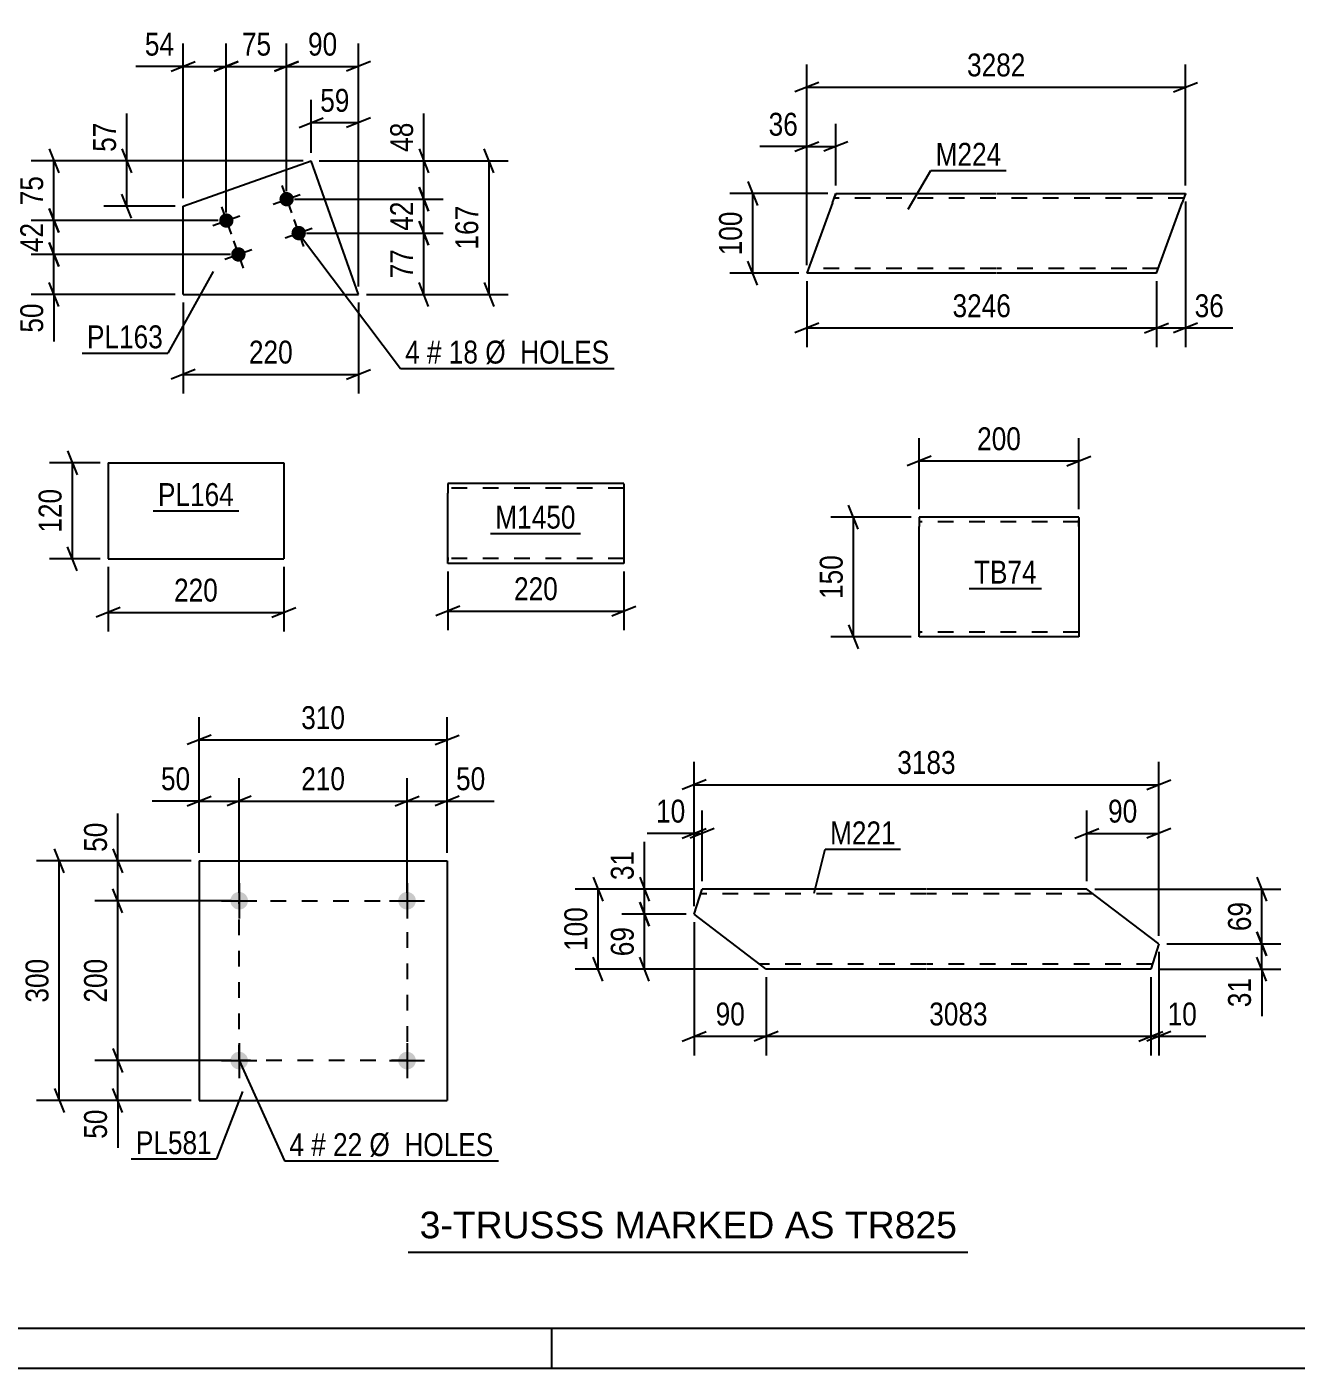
# Model space of a CAD drawing. Header units: millimetres. Extents: x 0 to 841, y 0 to 594.
# Drawn here: x 355.3 to 514.1, y 0 to 167.8 of the extents above; entities that cross this region are included whole.
import ezdxf

# ---------------------------------------------------------------- set-up
doc = ezdxf.new("R2010")
doc.units = ezdxf.units.MM
doc.linetypes.add('DXK_LINE_DOT2', pattern=[3.9198, 1.9599, -1.9599])
doc.styles.add('Arial', font='ARIAL.TTF', dxfattribs={"height": 0.2})
doc.styles.add('Arial Narrow', font='ARIALN.TTF', dxfattribs={"height": 0.2})

# ---------------------------------------------------------------- blocks, each defined once
blk = doc.blocks.new('Unknown-122569494-1133')
at = {"color": 5, "linetype": 'Continuous'}
for p, q in [((5, 5), (836, 5)), ((421, 0), (421, 5)), ((0, 0), (841, 0))]:
    blk.add_line(p, q, dxfattribs=at)
blk = doc.blocks.new('Part-122569494-7530 - 7524')
at = {"color": 2, "linetype": 'Continuous'}
for p, q in [((456.09, 145.78), (456.52, 146.98)), ((456.52, 146.98), (476.52, 146.98)), ((476.62, 146.98), (500.26, 146.98)), ((500.13, 146.62), (499.83, 145.78)), ((500.23, 146.88), (500.13, 146.62)), ((500.26, 146.98), (500.23, 146.88)), ((456.09, 145.78), (452.88, 136.98)), ((496.62, 136.98), (499.83, 145.78)), ((476.52, 136.98), (452.88, 136.98)), ((496.62, 136.98), (476.62, 136.98))]:
    blk.add_line(p, q, dxfattribs=at)
at = {"color": 7, "linetype": 'DXK_LINE_DOT2'}
for p, q in [((476.52, 146.38), (456.3, 146.38)), ((456.49, 146.88), (456.4, 146.62)), ((456.52, 146.98), (456.49, 146.88)), ((500.04, 146.38), (476.62, 146.38)), ((500.26, 146.98), (500.13, 146.62)), ((476.52, 137.58), (453.1, 137.58)), ((496.84, 137.58), (476.62, 137.58))]:
    blk.add_line(p, q, dxfattribs=at)
blk = doc.blocks.new('Part-122569494-7775 - 7770')
at = {"color": 2, "linetype": 'Continuous'}
for p, q in [((466.92, 106.49), (466.92, 105.29)), ((486.92, 106.49), (466.92, 106.49)), ((486.92, 106.4), (486.92, 106.49)), ((486.92, 106.4), (486.92, 105.29)), ((466.92, 92.23), (466.92, 105.29)), ((486.92, 105.29), (486.92, 91.49)), ((466.92, 91.58), (466.92, 92.23)), ((466.92, 91.49), (466.92, 91.58)), ((486.92, 91.49), (466.92, 91.49))]:
    blk.add_line(p, q, dxfattribs=at)
at = {"color": 7, "linetype": 'DXK_LINE_DOT2'}
for p, q in [((486.92, 105.89), (466.92, 105.89)), ((486.92, 105.29), (486.92, 106.14)), ((466.92, 92.23), (466.92, 91.84)), ((466.92, 92.09), (466.92, 92.13)), ((486.92, 92.09), (466.92, 92.09)), ((486.92, 92.09), (486.92, 92.13))]:
    blk.add_line(p, q, dxfattribs=at)
blk = doc.blocks.new('Part-122569494-2342 - 2326')
at = {"color": 2, "linetype": 'Continuous'}
for p, q in [((376.87, 63.48), (376.87, 33.48)), ((376.87, 63.48), (407.87, 63.48)), ((407.87, 63.48), (407.87, 33.48)), ((376.87, 33.48), (407.87, 33.48))]:
    blk.add_line(p, q, dxfattribs=at)
blk = doc.blocks.new('Bolt-122569494-2375 - 2326')
at = {"linetype": 'Continuous'}
for points in [[(382.97, 38.48, -1), (380.77, 38.48, -1)], [(403.97, 38.48, -1), (401.77, 38.48, -1)]]:
    blk.add_hatch(color=1, dxfattribs=at).paths.add_polyline_path(points)
at = {"color": 1, "linetype": 'Continuous'}
for p, q in [((381.87, 40.68), (381.87, 36.28)), ((402.87, 40.68), (402.87, 36.28)), ((379.67, 38.48), (384.07, 38.48)), ((400.67, 38.48), (405.07, 38.48))]:
    blk.add_line(p, q, dxfattribs=at)
blk = doc.blocks.new('Bolt-122569494-2380 - 2326')
at = {"linetype": 'Continuous'}
for points in [[(382.97, 58.48, -1), (380.77, 58.48, -1)], [(403.97, 58.48, -1), (401.77, 58.48, -1)]]:
    blk.add_hatch(color=1, dxfattribs=at).paths.add_polyline_path(points)
at = {"color": 1, "linetype": 'Continuous'}
for p, q in [((381.87, 60.68), (381.87, 56.28)), ((402.87, 60.68), (402.87, 56.28)), ((379.67, 58.48), (384.07, 58.48)), ((400.67, 58.48), (405.07, 58.48))]:
    blk.add_line(p, q, dxfattribs=at)
blk = doc.blocks.new('Part-122569494-1238 - 1220')
at = {"color": 2, "linetype": 'Continuous'}
for p, q in [((374.85, 145.38), (390.88, 151.06)), ((396.81, 134.34), (390.88, 151.06)), ((374.85, 134.34), (374.85, 145.38)), ((374.85, 134.34), (396.81, 134.34))]:
    blk.add_line(p, q, dxfattribs=at)
blk = doc.blocks.new('Bolt-122569494-1271 - 1220')
at = {"linetype": 'Continuous'}
for points in [[(388.65, 146.56, -1), (386.96, 145.95, -1)], [(381.11, 143.88, -1), (379.42, 143.28, -1)], [(390.16, 142.32, -1), (388.46, 141.71, -1)], [(382.62, 139.64, -1), (380.92, 139.04, -1)]]:
    blk.add_hatch(color=1, dxfattribs=at).paths.add_polyline_path(points)
at = {"color": 1, "linetype": 'Continuous'}
for p, q in [((387.2, 147.95), (388.41, 144.56)), ((386.11, 145.65), (389.5, 146.86)), ((379.66, 145.28), (380.87, 141.88)), ((378.57, 142.98), (381.96, 144.18)), ((388.71, 143.71), (389.91, 140.32)), ((381.17, 141.04), (382.37, 137.64)), ((387.61, 141.41), (391.01, 142.62)), ((380.07, 138.74), (383.47, 139.94))]:
    blk.add_line(p, q, dxfattribs=at)
blk = doc.blocks.new('Part-122569494-8400 - 8394')
at = {"color": 2, "linetype": 'Continuous'}
for p, q in [((438.8, 56.79), (439.78, 59.94)), ((467.79, 59.94), (439.78, 59.94)), ((487.89, 59.94), (467.89, 59.94)), ((496.89, 53.08), (487.89, 59.94)), ((447.79, 49.94), (438.8, 56.79)), ((496.89, 53.08), (495.91, 49.94)), ((467.79, 49.94), (447.79, 49.94)), ((495.91, 49.94), (467.89, 49.94))]:
    blk.add_line(p, q, dxfattribs=at)
at = {"color": 7, "linetype": 'DXK_LINE_DOT2'}
for p, q in [((467.79, 59.34), (439.59, 59.34)), ((488.68, 59.34), (467.89, 59.34)), ((447.79, 49.94), (446.82, 50.68)), ((467.79, 50.54), (447.01, 50.54)), ((496.09, 50.54), (467.89, 50.54))]:
    blk.add_line(p, q, dxfattribs=at)
blk = doc.blocks.new('Part-122569494-23597 - 23596')
at = {"color": 2, "linetype": 'Continuous'}
for p, q in [((365.49, 113.27), (365.49, 101.27)), ((365.49, 113.27), (387.44, 113.27)), ((387.44, 113.27), (387.44, 101.27)), ((365.49, 101.27), (387.44, 101.27))]:
    blk.add_line(p, q, dxfattribs=at)
blk = doc.blocks.new('Part-122569494-23689 - 23688')
at = {"color": 2, "linetype": 'Continuous'}
for p, q in [((407.99, 110.69), (407.99, 109.49)), ((429.99, 110.69), (407.99, 110.69)), ((407.99, 101.43), (407.99, 109.49)), ((429.99, 110.59), (429.99, 110.69)), ((429.99, 110.59), (429.99, 109.49)), ((429.99, 109.49), (429.99, 100.69)), ((407.99, 100.78), (407.99, 101.43)), ((407.99, 100.69), (407.99, 100.78)), ((429.99, 100.69), (407.99, 100.69))]:
    blk.add_line(p, q, dxfattribs=at)
at = {"color": 7, "linetype": 'DXK_LINE_DOT2'}
for p, q in [((429.99, 110.09), (407.99, 110.09)), ((429.99, 110.33), (429.99, 109.49)), ((407.99, 101.43), (407.99, 101.04)), ((407.99, 101.29), (407.99, 101.33)), ((429.99, 101.29), (407.99, 101.29)), ((429.99, 101.33), (429.99, 101.43)), ((429.99, 101.29), (429.99, 101.33)), ((429.99, 101.29), (429.99, 101.33)), ((407.99, 100.69), (407.99, 100.69))]:
    blk.add_line(p, q, dxfattribs=at)
blk = doc.blocks.new('Rectangle-122569494-2489 - 2326')
at = {"color": 1, "linetype": 'DXK_LINE_DOT2'}
blk.add_lwpolyline([(381.87, 58.48), (402.87, 58.48), (402.87, 38.48), (381.87, 38.48), (381.87, 58.48)], close=True, dxfattribs=at)
blk = doc.blocks.new('StraightDimension-122569494-7582 - 7524')
at = {"color": 7, "linetype": 'Continuous'}
for p, q in [((452.88, 135.98), (452.88, 127.74)), ((496.62, 135.98), (496.62, 127.74)), ((454.38, 130.74), (451.38, 129.54)), ((452.88, 130.14), (496.62, 130.14)), ((495.12, 129.54), (498.12, 130.74))]:
    blk.add_line(p, q, dxfattribs=at)
at = {"color": 0}
blk.add_wipeout([(479.01, 130.89), (479.01, 135.09), (470.5, 135.09), (470.5, 130.89)], dxfattribs=at)
at = {"color": 3, "style": 'Arial Narrow'}
blk.add_text('3246', height=2.863, dxfattribs=at).set_placement((471.1, 131.49))
blk = doc.blocks.new('StraightDimension-122569494-7570 - 7524')
at = {"color": 7, "linetype": 'Continuous'}
for p, q in [((500.26, 145.98), (500.26, 127.74)), ((496.62, 135.98), (496.62, 127.74)), ((495.12, 129.54), (498.12, 130.74)), ((496.62, 130.14), (500.26, 130.14)), ((501.76, 130.74), (498.76, 129.54))]:
    blk.add_line(p, q, dxfattribs=at)
at = {"color": 0}
blk.add_wipeout([(505.64, 130.89), (505.64, 135.09), (500.79, 135.09), (500.79, 130.89)], dxfattribs=at)
at = {"color": 7, "linetype": 'Continuous'}
blk.add_line((500.26, 130.14), (506.17, 130.14), dxfattribs=at)
blk.add_line((500.26, 130.14), (506.17, 130.14), dxfattribs=at)
at = {"color": 3, "style": 'Arial Narrow'}
blk.add_text('36', height=2.863, dxfattribs=at).set_placement((501.39, 131.49))
blk = doc.blocks.new('StraightDimension-122569494-7546 - 7524')
at = {"color": 7, "linetype": 'Continuous'}
for p, q in [((452.88, 137.98), (452.88, 163.12)), ((500.26, 147.98), (500.26, 163.12)), ((454.38, 160.87), (451.38, 159.67)), ((452.88, 160.27), (500.26, 160.27)), ((498.76, 159.67), (501.76, 160.87))]:
    blk.add_line(p, q, dxfattribs=at)
at = {"color": 0}
blk.add_wipeout([(480.83, 161.02), (480.83, 165.22), (472.32, 165.22), (472.32, 161.02)], dxfattribs=at)
at = {"color": 3, "style": 'Arial Narrow'}
blk.add_text('3282', height=2.863, dxfattribs=at).set_placement((472.92, 161.62))
blk = doc.blocks.new('StraightDimension-122569494-7557 - 7524')
at = {"color": 7, "linetype": 'Continuous'}
for p, q in [((452.88, 137.98), (452.88, 155.7)), ((456.52, 147.98), (456.52, 155.7)), ((451.38, 152.25), (454.38, 153.45)), ((452.88, 152.85), (456.52, 152.85)), ((458.02, 153.45), (455.02, 152.25))]:
    blk.add_line(p, q, dxfattribs=at)
at = {"color": 0}
blk.add_wipeout([(452.36, 153.6), (452.36, 157.8), (447.5, 157.8), (447.5, 153.6)], dxfattribs=at)
at = {"color": 7, "linetype": 'Continuous'}
blk.add_line((452.88, 152.85), (446.98, 152.85), dxfattribs=at)
blk.add_line((452.88, 152.85), (446.98, 152.85), dxfattribs=at)
at = {"color": 3, "style": 'Arial Narrow'}
blk.add_text('36', height=2.863, dxfattribs=at).set_placement((448.1, 154.2))
blk = doc.blocks.new('StraightDimension-122569494-7533 - 7524')
at = {"color": 7, "linetype": 'Continuous'}
for p, q in [((445.51, 148.48), (446.71, 145.48)), ((455.52, 146.98), (443.26, 146.98)), ((446.11, 136.98), (446.11, 146.98)), ((446.71, 135.48), (445.51, 138.48)), ((451.88, 136.98), (443.26, 136.98))]:
    blk.add_line(p, q, dxfattribs=at)
at = {"color": 0}
blk.add_wipeout([(445.36, 145.32), (441.16, 145.32), (441.16, 138.63), (445.36, 138.63)], dxfattribs=at)
at = {"color": 3, "style": 'Arial Narrow'}
blk.add_text('100', height=2.863, rotation=90.0002, dxfattribs=at).set_placement((444.76, 139.23))
blk = doc.blocks.new('StraightDimension-122569494-7788 - 7770')
at = {"color": 7, "linetype": 'Continuous'}
for p, q in [((466.92, 107.49), (466.92, 116.35)), ((486.92, 107.49), (486.92, 116.35)), ((468.42, 114.1), (465.42, 112.9)), ((466.92, 113.5), (486.92, 113.5)), ((485.42, 112.9), (488.42, 114.1))]:
    blk.add_line(p, q, dxfattribs=at)
at = {"color": 0}
blk.add_wipeout([(480.26, 114.25), (480.26, 118.45), (473.58, 118.45), (473.58, 114.25)], dxfattribs=at)
at = {"color": 3, "style": 'Arial Narrow'}
blk.add_text('200', height=2.863, dxfattribs=at).set_placement((474.18, 114.85))
blk = doc.blocks.new('StraightDimension-122569494-7777 - 7770')
at = {"color": 7, "linetype": 'Continuous'}
for p, q in [((459.31, 104.99), (458.11, 107.99)), ((465.92, 106.49), (455.86, 106.49)), ((458.71, 91.49), (458.71, 106.49)), ((458.11, 92.99), (459.31, 89.99)), ((465.92, 91.49), (455.86, 91.49))]:
    blk.add_line(p, q, dxfattribs=at)
at = {"color": 0}
blk.add_wipeout([(457.96, 102.33), (453.76, 102.33), (453.76, 95.64), (457.96, 95.64)], dxfattribs=at)
at = {"color": 3, "style": 'Arial Narrow'}
blk.add_text('150', height=2.863, rotation=90.0002, dxfattribs=at).set_placement((457.36, 96.24))
blk = doc.blocks.new('StraightDimension-122569494-2425 - 2326')
at = {"color": 7, "linetype": 'Continuous'}
for p, q in [((359.96, 61.98), (358.76, 64.98)), ((375.87, 63.48), (356.51, 63.48)), ((359.36, 33.48), (359.36, 63.48)), ((358.76, 34.98), (359.96, 31.98)), ((375.87, 33.48), (356.51, 33.48))]:
    blk.add_line(p, q, dxfattribs=at)
at = {"color": 0}
blk.add_wipeout([(358.61, 51.82), (354.41, 51.82), (354.41, 45.14), (358.61, 45.14)], dxfattribs=at)
at = {"color": 3, "style": 'Arial Narrow'}
blk.add_text('300', height=2.863, rotation=90.0002, dxfattribs=at).set_placement((358.01, 45.74))
blk = doc.blocks.new('StraightDimension-122569494-2382 - 2326')
at = {"color": 7, "linetype": 'Continuous'}
for p, q in [((366.08, 39.98), (367.28, 36.98)), ((380.87, 38.48), (363.83, 38.48)), ((366.68, 33.48), (366.68, 38.48)), ((367.28, 31.98), (366.08, 34.98)), ((375.87, 33.48), (363.83, 33.48))]:
    blk.add_line(p, q, dxfattribs=at)
at = {"color": 0}
blk.add_wipeout([(365.93, 32.95), (361.73, 32.95), (361.73, 28.1), (365.93, 28.1)], dxfattribs=at)
at = {"color": 7, "linetype": 'Continuous'}
blk.add_line((366.68, 33.48), (366.68, 27.57), dxfattribs=at)
blk.add_line((366.68, 33.48), (366.68, 27.57), dxfattribs=at)
at = {"color": 3, "style": 'Arial Narrow'}
blk.add_text('50', height=2.863, rotation=90.0002, dxfattribs=at).set_placement((365.33, 28.7))
blk = doc.blocks.new('StraightDimension-122569494-2395 - 2326')
at = {"color": 7, "linetype": 'Continuous'}
for p, q in [((367.28, 56.98), (366.08, 59.98)), ((380.87, 58.48), (363.83, 58.48)), ((366.68, 38.48), (366.68, 58.48)), ((366.08, 39.98), (367.28, 36.98)), ((380.87, 38.48), (363.83, 38.48))]:
    blk.add_line(p, q, dxfattribs=at)
at = {"color": 0}
blk.add_wipeout([(365.93, 51.82), (361.73, 51.82), (361.73, 45.14), (365.93, 45.14)], dxfattribs=at)
at = {"color": 3, "style": 'Arial Narrow'}
blk.add_text('200', height=2.863, rotation=90.0002, dxfattribs=at).set_placement((365.33, 45.74))
blk = doc.blocks.new('StraightDimension-122569494-2411 - 2326')
at = {"color": 7, "linetype": 'Continuous'}
for p, q in [((366.08, 64.98), (367.28, 61.98)), ((375.87, 63.48), (363.83, 63.48)), ((366.68, 58.48), (366.68, 63.48)), ((367.28, 56.98), (366.08, 59.98)), ((380.87, 58.48), (363.83, 58.48))]:
    blk.add_line(p, q, dxfattribs=at)
at = {"color": 0}
blk.add_wipeout([(365.93, 68.86), (361.73, 68.86), (361.73, 64), (365.93, 64)], dxfattribs=at)
at = {"color": 7, "linetype": 'Continuous'}
blk.add_line((366.68, 63.48), (366.68, 69.38), dxfattribs=at)
blk.add_line((366.68, 63.48), (366.68, 69.38), dxfattribs=at)
at = {"color": 3, "style": 'Arial Narrow'}
blk.add_text('50', height=2.863, rotation=90.0002, dxfattribs=at).set_placement((365.33, 64.6))
blk = doc.blocks.new('StraightDimension-122569494-2436 - 2326')
at = {"color": 7, "linetype": 'Continuous'}
for p, q in [((376.87, 64.48), (376.87, 81.46)), ((407.87, 64.48), (407.87, 81.46)), ((378.37, 79.21), (375.37, 78.01)), ((406.37, 78.01), (409.37, 79.21)), ((376.87, 78.61), (407.87, 78.61))]:
    blk.add_line(p, q, dxfattribs=at)
at = {"color": 0}
blk.add_wipeout([(395.72, 79.36), (395.72, 83.56), (389.03, 83.56), (389.03, 79.36)], dxfattribs=at)
at = {"color": 3, "style": 'Arial Narrow'}
blk.add_text('310', height=2.863, dxfattribs=at).set_placement((389.63, 79.96))
blk = doc.blocks.new('StraightDimension-122569494-2447 - 2326')
at = {"color": 7, "linetype": 'Continuous'}
for p, q in [((402.87, 59.48), (402.87, 73.81)), ((407.87, 64.48), (407.87, 73.81)), ((401.37, 70.36), (404.37, 71.56)), ((402.87, 70.96), (407.87, 70.96)), ((409.37, 71.56), (406.37, 70.36))]:
    blk.add_line(p, q, dxfattribs=at)
at = {"color": 0}
blk.add_wipeout([(413.25, 71.71), (413.25, 75.91), (408.4, 75.91), (408.4, 71.71)], dxfattribs=at)
at = {"color": 7, "linetype": 'Continuous'}
blk.add_line((407.87, 70.96), (413.78, 70.96), dxfattribs=at)
blk.add_line((407.87, 70.96), (413.78, 70.96), dxfattribs=at)
at = {"color": 3, "style": 'Arial Narrow'}
blk.add_text('50', height=2.863, dxfattribs=at).set_placement((409, 72.31))
blk = doc.blocks.new('StraightDimension-122569494-2460 - 2326')
at = {"color": 7, "linetype": 'Continuous'}
for p, q in [((381.87, 59.48), (381.87, 73.81)), ((402.87, 59.48), (402.87, 73.81)), ((383.37, 71.56), (380.37, 70.36)), ((381.87, 70.96), (402.87, 70.96)), ((401.37, 70.36), (404.37, 71.56))]:
    blk.add_line(p, q, dxfattribs=at)
at = {"color": 0}
blk.add_wipeout([(395.72, 71.71), (395.72, 75.91), (389.03, 75.91), (389.03, 71.71)], dxfattribs=at)
at = {"color": 3, "style": 'Arial Narrow'}
blk.add_text('210', height=2.863, dxfattribs=at).set_placement((389.63, 72.31))
blk = doc.blocks.new('StraightDimension-122569494-2476 - 2326')
at = {"color": 7, "linetype": 'Continuous'}
for p, q in [((376.87, 64.48), (376.87, 73.81)), ((381.87, 59.48), (381.87, 73.81)), ((375.37, 70.36), (378.37, 71.56)), ((376.87, 70.96), (381.87, 70.96)), ((383.37, 71.56), (380.37, 70.36))]:
    blk.add_line(p, q, dxfattribs=at)
at = {"color": 0}
blk.add_wipeout([(376.35, 71.71), (376.35, 75.91), (371.49, 75.91), (371.49, 71.71)], dxfattribs=at)
at = {"color": 7, "linetype": 'Continuous'}
blk.add_line((376.87, 70.96), (370.97, 70.96), dxfattribs=at)
blk.add_line((376.87, 70.96), (370.97, 70.96), dxfattribs=at)
at = {"color": 3, "style": 'Arial Narrow'}
blk.add_text('50', height=2.863, dxfattribs=at).set_placement((372.09, 72.31))
blk = doc.blocks.new('StraightDimension-122569494-1354 - 1220')
at = {"color": 7, "linetype": 'Continuous'}
for p, q in [((358.1, 145.08), (359.3, 142.08)), ((379.26, 143.58), (355.85, 143.58)), ((358.7, 139.34), (358.7, 143.58)), ((380.77, 139.34), (355.85, 139.34)), ((359.3, 137.84), (358.1, 140.84))]:
    blk.add_line(p, q, dxfattribs=at)
at = {"color": 0}
blk.add_wipeout([(357.95, 143.89), (353.75, 143.89), (353.75, 139.03), (357.95, 139.03)], dxfattribs=at)
at = {"color": 3, "style": 'Arial Narrow'}
blk.add_text('42', height=2.863, rotation=90.0002, dxfattribs=at).set_placement((357.35, 139.63))
blk = doc.blocks.new('StraightDimension-122569494-1290 - 1220')
at = {"color": 7, "linetype": 'Continuous'}
for p, q in [((374.85, 133.34), (374.85, 121.94)), ((396.81, 133.34), (396.81, 121.94)), ((376.35, 124.94), (373.35, 123.74)), ((374.85, 124.34), (396.81, 124.34)), ((395.31, 123.74), (398.31, 124.94))]:
    blk.add_line(p, q, dxfattribs=at)
at = {"color": 0}
blk.add_wipeout([(389.17, 125.09), (389.17, 129.29), (382.49, 129.29), (382.49, 125.09)], dxfattribs=at)
at = {"color": 3, "style": 'Arial Narrow'}
blk.add_text('220', height=2.863, dxfattribs=at).set_placement((383.09, 125.69))
blk = doc.blocks.new('StraightDimension-122569494-1304 - 1220')
at = {"color": 7, "linetype": 'Continuous'}
for p, q in [((391.88, 151.06), (415.52, 151.06)), ((413.72, 149.56), (412.52, 152.56)), ((413.12, 134.34), (413.12, 151.06)), ((397.81, 134.34), (415.52, 134.34)), ((412.52, 135.84), (413.72, 132.84))]:
    blk.add_line(p, q, dxfattribs=at)
at = {"color": 0}
blk.add_wipeout([(412.37, 146.04), (408.17, 146.04), (408.17, 139.36), (412.37, 139.36)], dxfattribs=at)
at = {"color": 3, "style": 'Arial Narrow'}
blk.add_text('167', height=2.863, rotation=90.0002, dxfattribs=at).set_placement((411.77, 139.96))
blk = doc.blocks.new('StraightDimension-122569494-1274 - 1220')
at = {"color": 7, "linetype": 'Continuous'}
for p, q in [((390.88, 152.06), (390.88, 158.69)), ((396.81, 135.34), (396.81, 158.69)), ((389.38, 155.24), (392.38, 156.44)), ((398.31, 156.44), (395.31, 155.24)), ((390.88, 155.84), (396.81, 155.84))]:
    blk.add_line(p, q, dxfattribs=at)
at = {"color": 0}
blk.add_wipeout([(396.27, 156.59), (396.27, 160.79), (391.41, 160.79), (391.41, 156.59)], dxfattribs=at)
at = {"color": 3, "style": 'Arial Narrow'}
blk.add_text('59', height=2.863, dxfattribs=at).set_placement((392.01, 157.19))
blk = doc.blocks.new('StraightDimension-122569494-1295 - 1220')
at = {"color": 7, "linetype": 'Continuous'}
for p, q in [((389.88, 151.06), (364.96, 151.06)), ((367.21, 152.56), (368.41, 149.56)), ((367.81, 145.38), (367.81, 151.06)), ((368.41, 143.88), (367.21, 146.88)), ((373.85, 145.38), (364.96, 145.38))]:
    blk.add_line(p, q, dxfattribs=at)
at = {"color": 0}
blk.add_wipeout([(367.06, 156.44), (362.86, 156.44), (362.86, 151.58), (367.06, 151.58)], dxfattribs=at)
at = {"color": 7, "linetype": 'Continuous'}
blk.add_line((367.81, 151.06), (367.81, 156.96), dxfattribs=at)
blk.add_line((367.81, 151.06), (367.81, 156.96), dxfattribs=at)
at = {"color": 3, "style": 'Arial Narrow'}
blk.add_text('57', height=2.863, rotation=90.0002, dxfattribs=at).set_placement((366.46, 152.18))
blk = doc.blocks.new('StraightDimension-122569494-1311 - 1220')
at = {"color": 7, "linetype": 'Continuous'}
for p, q in [((374.85, 146.38), (374.85, 165.72)), ((380.26, 144.58), (380.26, 165.72)), ((373.35, 162.27), (376.35, 163.47)), ((374.85, 162.87), (380.26, 162.87)), ((381.76, 163.47), (378.76, 162.27))]:
    blk.add_line(p, q, dxfattribs=at)
at = {"color": 0}
blk.add_wipeout([(374.33, 163.62), (374.33, 167.82), (369.47, 167.82), (369.47, 163.62)], dxfattribs=at)
at = {"color": 7, "linetype": 'Continuous'}
blk.add_line((374.85, 162.87), (368.95, 162.87), dxfattribs=at)
blk.add_line((374.85, 162.87), (368.95, 162.87), dxfattribs=at)
at = {"color": 3, "style": 'Arial Narrow'}
blk.add_text('54', height=2.863, dxfattribs=at).set_placement((370.07, 164.22))
blk = doc.blocks.new('StraightDimension-122569494-1327 - 1220')
at = {"color": 7, "linetype": 'Continuous'}
for p, q in [((380.26, 144.58), (380.26, 165.72)), ((387.8, 147.26), (387.8, 165.72)), ((378.76, 162.27), (381.76, 163.47)), ((380.26, 162.87), (387.8, 162.87)), ((389.3, 163.47), (386.3, 162.27))]:
    blk.add_line(p, q, dxfattribs=at)
at = {"color": 0}
blk.add_wipeout([(386.46, 163.62), (386.46, 167.82), (381.61, 167.82), (381.61, 163.62)], dxfattribs=at)
at = {"color": 3, "style": 'Arial Narrow'}
blk.add_text('75', height=2.863, dxfattribs=at).set_placement((382.21, 164.22))
blk = doc.blocks.new('StraightDimension-122569494-1338 - 1220')
at = {"color": 7, "linetype": 'Continuous'}
for p, q in [((387.8, 147.26), (387.8, 165.72)), ((396.81, 135.34), (396.81, 165.72)), ((386.3, 162.27), (389.3, 163.47)), ((387.8, 162.87), (396.81, 162.87)), ((398.31, 163.47), (395.31, 162.27))]:
    blk.add_line(p, q, dxfattribs=at)
at = {"color": 0}
blk.add_wipeout([(394.73, 163.62), (394.73, 167.82), (389.88, 167.82), (389.88, 163.62)], dxfattribs=at)
at = {"color": 3, "style": 'Arial Narrow'}
blk.add_text('90', height=2.863, dxfattribs=at).set_placement((390.48, 164.22))
blk = doc.blocks.new('StraightDimension-122569494-1347 - 1220')
at = {"color": 7, "linetype": 'Continuous'}
for p, q in [((380.77, 139.34), (355.85, 139.34)), ((358.1, 140.84), (359.3, 137.84)), ((358.7, 134.34), (358.7, 139.34)), ((373.85, 134.34), (355.85, 134.34)), ((359.3, 132.84), (358.1, 135.84))]:
    blk.add_line(p, q, dxfattribs=at)
at = {"color": 0}
blk.add_wipeout([(357.95, 133.82), (353.75, 133.82), (353.75, 128.96), (357.95, 128.96)], dxfattribs=at)
at = {"color": 7, "linetype": 'Continuous'}
blk.add_line((358.7, 134.34), (358.7, 128.44), dxfattribs=at)
blk.add_line((358.7, 134.34), (358.7, 128.44), dxfattribs=at)
at = {"color": 3, "style": 'Arial Narrow'}
blk.add_text('50', height=2.863, rotation=90.0002, dxfattribs=at).set_placement((357.35, 129.56))
blk = doc.blocks.new('StraightDimension-122569494-1362 - 1220')
at = {"color": 7, "linetype": 'Continuous'}
for p, q in [((389.88, 151.06), (355.85, 151.06)), ((358.1, 152.56), (359.3, 149.56)), ((358.7, 143.58), (358.7, 151.06)), ((359.3, 142.08), (358.1, 145.08)), ((379.26, 143.58), (355.85, 143.58))]:
    blk.add_line(p, q, dxfattribs=at)
at = {"color": 0}
blk.add_wipeout([(357.95, 149.75), (353.75, 149.75), (353.75, 144.89), (357.95, 144.89)], dxfattribs=at)
at = {"color": 3, "style": 'Arial Narrow'}
blk.add_text('75', height=2.863, rotation=90.0002, dxfattribs=at).set_placement((357.35, 145.49))
blk = doc.blocks.new('StraightDimension-122569494-1371 - 1220')
at = {"color": 7, "linetype": 'Continuous'}
for p, q in [((404.37, 147.76), (405.57, 144.76)), ((388.8, 146.26), (407.37, 146.26)), ((404.97, 142.01), (404.97, 146.26)), ((405.57, 140.51), (404.37, 143.51)), ((390.31, 142.01), (407.37, 142.01))]:
    blk.add_line(p, q, dxfattribs=at)
at = {"color": 0}
blk.add_wipeout([(404.22, 146.56), (400.02, 146.56), (400.02, 141.71), (404.22, 141.71)], dxfattribs=at)
at = {"color": 3, "style": 'Arial Narrow'}
blk.add_text('42', height=2.863, rotation=90.0002, dxfattribs=at).set_placement((403.62, 142.31))
blk = doc.blocks.new('StraightDimension-122569494-1379 - 1220')
at = {"color": 7, "linetype": 'Continuous'}
for p, q in [((391.88, 151.06), (407.37, 151.06)), ((404.37, 152.56), (405.57, 149.56)), ((404.97, 146.26), (404.97, 151.06)), ((405.57, 144.76), (404.37, 147.76)), ((388.8, 146.26), (407.37, 146.26))]:
    blk.add_line(p, q, dxfattribs=at)
at = {"color": 0}
blk.add_wipeout([(404.22, 156.44), (400.02, 156.44), (400.02, 151.58), (404.22, 151.58)], dxfattribs=at)
at = {"color": 7, "linetype": 'Continuous'}
blk.add_line((404.97, 151.06), (404.97, 156.96), dxfattribs=at)
blk.add_line((404.97, 151.06), (404.97, 156.96), dxfattribs=at)
at = {"color": 3, "style": 'Arial Narrow'}
blk.add_text('48', height=2.863, rotation=90.0002, dxfattribs=at).set_placement((403.62, 152.18))
blk = doc.blocks.new('StraightDimension-122569494-1387 - 1220')
at = {"color": 7, "linetype": 'Continuous'}
for p, q in [((404.37, 143.51), (405.57, 140.51)), ((390.31, 142.01), (407.37, 142.01)), ((404.97, 134.34), (404.97, 142.01)), ((397.81, 134.34), (407.37, 134.34)), ((405.57, 132.84), (404.37, 135.84))]:
    blk.add_line(p, q, dxfattribs=at)
at = {"color": 0}
blk.add_wipeout([(404.22, 140.61), (400.02, 140.61), (400.02, 135.75), (404.22, 135.75)], dxfattribs=at)
at = {"color": 3, "style": 'Arial Narrow'}
blk.add_text('77', height=2.863, rotation=90.0002, dxfattribs=at).set_placement((403.62, 136.35))
blk = doc.blocks.new('StraightDimension-122569494-23228 - 8394')
at = {"color": 7, "linetype": 'Continuous'}
for p, q in [((438.8, 57.79), (438.8, 69.76)), ((439.78, 60.94), (439.78, 69.76)), ((437.3, 66.31), (440.3, 67.51)), ((441.28, 67.51), (438.28, 66.31)), ((438.8, 66.91), (439.78, 66.91))]:
    blk.add_line(p, q, dxfattribs=at)
at = {"color": 0}
blk.add_wipeout([(438.28, 67.66), (438.28, 71.86), (433.42, 71.86), (433.42, 67.66)], dxfattribs=at)
at = {"color": 7, "linetype": 'Continuous'}
blk.add_line((438.8, 66.91), (432.89, 66.91), dxfattribs=at)
blk.add_line((438.8, 66.91), (432.89, 66.91), dxfattribs=at)
at = {"color": 3, "style": 'Arial Narrow'}
blk.add_text('10', height=2.863, dxfattribs=at).set_placement((434.02, 68.26))
blk = doc.blocks.new('StraightDimension-122569494-23361 - 8394')
at = {"color": 7, "linetype": 'Continuous'}
for p, q in [((509.18, 61.44), (510.38, 58.44)), ((488.89, 59.94), (512.18, 59.94)), ((509.78, 53.08), (509.78, 59.94)), ((510.38, 51.58), (509.18, 54.58)), ((497.89, 53.08), (512.18, 53.08))]:
    blk.add_line(p, q, dxfattribs=at)
at = {"color": 0}
blk.add_wipeout([(509.03, 58.94), (504.83, 58.94), (504.83, 54.08), (509.03, 54.08)], dxfattribs=at)
at = {"color": 3, "style": 'Arial Narrow'}
blk.add_text('69', height=2.863, rotation=90.0002, dxfattribs=at).set_placement((508.43, 54.68))
blk = doc.blocks.new('StraightDimension-122569494-23226 - 8394')
at = {"color": 7, "linetype": 'Continuous'}
for p, q in [((487.89, 60.94), (487.89, 69.76)), ((496.89, 54.09), (496.89, 69.76)), ((486.39, 66.31), (489.39, 67.51)), ((498.39, 67.51), (495.39, 66.31)), ((487.89, 66.91), (496.89, 66.91))]:
    blk.add_line(p, q, dxfattribs=at)
at = {"color": 0}
blk.add_wipeout([(494.82, 67.66), (494.82, 71.86), (489.96, 71.86), (489.96, 67.66)], dxfattribs=at)
at = {"color": 3, "style": 'Arial Narrow'}
blk.add_text('90', height=2.863, dxfattribs=at).set_placement((490.56, 68.26))
blk = doc.blocks.new('StraightDimension-122569494-8403 - 8394')
at = {"color": 7, "linetype": 'Continuous'}
for p, q in [((438.8, 57.8), (438.8, 75.85)), ((496.89, 54.09), (496.89, 75.85)), ((440.3, 73.6), (437.3, 72.4)), ((438.8, 73), (496.89, 73)), ((495.39, 72.4), (498.39, 73.6))]:
    blk.add_line(p, q, dxfattribs=at)
at = {"color": 0}
blk.add_wipeout([(472.1, 73.75), (472.1, 77.95), (463.59, 77.95), (463.59, 73.75)], dxfattribs=at)
at = {"color": 3, "style": 'Arial Narrow'}
blk.add_text('3183', height=2.863, dxfattribs=at).set_placement((464.19, 74.35))
blk = doc.blocks.new('StraightDimension-122569494-23302 - 8394')
at = {"color": 7, "linetype": 'Continuous'}
for p, q in [((496.89, 52.08), (496.89, 39.13)), ((495.91, 48.94), (495.91, 39.13)), ((494.41, 40.93), (497.41, 42.13)), ((498.39, 42.13), (495.39, 40.93)), ((495.91, 41.53), (496.89, 41.53))]:
    blk.add_line(p, q, dxfattribs=at)
at = {"color": 0}
blk.add_wipeout([(502.27, 42.28), (502.27, 46.48), (497.41, 46.48), (497.41, 42.28)], dxfattribs=at)
at = {"color": 7, "linetype": 'Continuous'}
blk.add_line((496.89, 41.53), (502.79, 41.53), dxfattribs=at)
blk.add_line((496.89, 41.53), (502.79, 41.53), dxfattribs=at)
at = {"color": 3, "style": 'Arial Narrow'}
blk.add_text('10', height=2.863, dxfattribs=at).set_placement((498.01, 42.88))
blk = doc.blocks.new('StraightDimension-122569494-23303 - 8394')
at = {"color": 7, "linetype": 'Continuous'}
for p, q in [((447.79, 48.94), (447.79, 39.13)), ((495.91, 48.94), (495.91, 39.13)), ((449.29, 42.13), (446.29, 40.93)), ((494.41, 40.93), (497.41, 42.13)), ((447.79, 41.53), (495.91, 41.53))]:
    blk.add_line(p, q, dxfattribs=at)
at = {"color": 0}
blk.add_wipeout([(476.11, 42.28), (476.11, 46.48), (467.59, 46.48), (467.59, 42.28)], dxfattribs=at)
at = {"color": 3, "style": 'Arial Narrow'}
blk.add_text('3083', height=2.863, dxfattribs=at).set_placement((468.19, 42.88))
blk = doc.blocks.new('StraightDimension-122569494-23304 - 8394')
at = {"color": 7, "linetype": 'Continuous'}
for p, q in [((438.8, 55.79), (438.8, 39.13)), ((447.79, 48.94), (447.79, 39.13)), ((437.3, 40.93), (440.3, 42.13)), ((449.29, 42.13), (446.29, 40.93)), ((438.8, 41.53), (447.79, 41.53))]:
    blk.add_line(p, q, dxfattribs=at)
at = {"color": 0}
blk.add_wipeout([(445.73, 42.28), (445.73, 46.48), (440.87, 46.48), (440.87, 42.28)], dxfattribs=at)
at = {"color": 3, "style": 'Arial Narrow'}
blk.add_text('90', height=2.863, dxfattribs=at).set_placement((441.47, 42.88))
blk = doc.blocks.new('StraightDimension-122569494-23362 - 8394')
at = {"color": 7, "linetype": 'Continuous'}
for p, q in [((509.18, 54.58), (510.38, 51.58)), ((497.89, 53.08), (512.18, 53.08)), ((509.78, 49.94), (509.78, 53.08)), ((510.38, 48.44), (509.18, 51.44)), ((496.91, 49.94), (512.18, 49.94))]:
    blk.add_line(p, q, dxfattribs=at)
at = {"color": 0}
blk.add_wipeout([(509.03, 49.41), (504.83, 49.41), (504.83, 44.56), (509.03, 44.56)], dxfattribs=at)
at = {"color": 7, "linetype": 'Continuous'}
blk.add_line((509.78, 49.94), (509.78, 44.03), dxfattribs=at)
blk.add_line((509.78, 49.94), (509.78, 44.03), dxfattribs=at)
at = {"color": 3, "style": 'Arial Narrow'}
blk.add_text('31', height=2.863, rotation=90.0002, dxfattribs=at).set_placement((508.43, 45.16))
blk = doc.blocks.new('StraightDimension-122569494-23410 - 8394')
at = {"color": 7, "linetype": 'Continuous'}
for p, q in [((431.97, 61.44), (433.17, 58.44)), ((438.78, 59.94), (429.72, 59.94)), ((432.57, 56.79), (432.57, 59.94)), ((433.17, 55.29), (431.97, 58.29)), ((437.8, 56.79), (429.72, 56.79))]:
    blk.add_line(p, q, dxfattribs=at)
at = {"color": 0}
blk.add_wipeout([(431.82, 65.32), (427.62, 65.32), (427.62, 60.46), (431.82, 60.46)], dxfattribs=at)
at = {"color": 7, "linetype": 'Continuous'}
blk.add_line((432.57, 59.94), (432.57, 65.85), dxfattribs=at)
blk.add_line((432.57, 59.94), (432.57, 65.85), dxfattribs=at)
at = {"color": 3, "style": 'Arial Narrow'}
blk.add_text('31', height=2.863, rotation=90.0002, dxfattribs=at).set_placement((431.22, 61.06))
blk = doc.blocks.new('StraightDimension-122569494-23411 - 8394')
at = {"color": 7, "linetype": 'Continuous'}
for p, q in [((431.97, 58.29), (433.17, 55.29)), ((437.8, 56.79), (429.72, 56.79)), ((432.57, 49.94), (432.57, 56.79)), ((433.17, 48.44), (431.97, 51.44)), ((446.79, 49.94), (429.72, 49.94))]:
    blk.add_line(p, q, dxfattribs=at)
at = {"color": 0}
blk.add_wipeout([(431.82, 55.79), (427.62, 55.79), (427.62, 50.94), (431.82, 50.94)], dxfattribs=at)
at = {"color": 3, "style": 'Arial Narrow'}
blk.add_text('69', height=2.863, rotation=90.0002, dxfattribs=at).set_placement((431.22, 51.54))
blk = doc.blocks.new('StraightDimension-122569494-23459 - 8394')
at = {"color": 7, "linetype": 'Continuous'}
for p, q in [((426.16, 61.44), (427.36, 58.44)), ((438.78, 59.94), (423.91, 59.94)), ((426.76, 49.94), (426.76, 59.94)), ((427.36, 48.44), (426.16, 51.44)), ((446.79, 49.94), (423.91, 49.94))]:
    blk.add_line(p, q, dxfattribs=at)
at = {"color": 0}
blk.add_wipeout([(426.01, 58.28), (421.81, 58.28), (421.81, 51.6), (426.01, 51.6)], dxfattribs=at)
at = {"color": 3, "style": 'Arial Narrow'}
blk.add_text('100', height=2.863, rotation=90.0002, dxfattribs=at).set_placement((425.41, 52.2))
blk = doc.blocks.new('StraightDimension-122569494-23724 - 23596')
at = {"color": 7, "linetype": 'Continuous'}
for p, q in [((360.4, 114.77), (361.6, 111.77)), ((364.49, 113.27), (358.15, 113.27)), ((361, 101.27), (361, 113.27)), ((361.6, 99.77), (360.4, 102.77)), ((364.49, 101.27), (358.15, 101.27))]:
    blk.add_line(p, q, dxfattribs=at)
at = {"color": 0}
blk.add_wipeout([(360.25, 110.61), (356.05, 110.61), (356.05, 103.93), (360.25, 103.93)], dxfattribs=at)
at = {"color": 3, "style": 'Arial Narrow'}
blk.add_text('120', height=2.863, rotation=90.0002, dxfattribs=at).set_placement((359.65, 104.53))
blk = doc.blocks.new('StraightDimension-122569494-23728 - 23596')
at = {"color": 7, "linetype": 'Continuous'}
for p, q in [((365.49, 100.27), (365.49, 92.16)), ((387.44, 100.27), (387.44, 92.16)), ((366.99, 95.16), (363.99, 93.96)), ((365.49, 94.56), (387.44, 94.56)), ((385.94, 93.96), (388.94, 95.16))]:
    blk.add_line(p, q, dxfattribs=at)
at = {"color": 0}
blk.add_wipeout([(379.81, 95.31), (379.81, 99.51), (373.12, 99.51), (373.12, 95.31)], dxfattribs=at)
at = {"color": 3, "style": 'Arial Narrow'}
blk.add_text('220', height=2.863, dxfattribs=at).set_placement((373.72, 95.91))
blk = doc.blocks.new('StraightDimension-122569494-23732 - 23688')
at = {"color": 7, "linetype": 'Continuous'}
for p, q in [((407.99, 99.69), (407.99, 92.33)), ((429.99, 99.69), (429.99, 92.33)), ((409.49, 95.33), (406.49, 94.13)), ((407.99, 94.73), (429.99, 94.73)), ((428.49, 94.13), (431.49, 95.33))]:
    blk.add_line(p, q, dxfattribs=at)
at = {"color": 0}
blk.add_wipeout([(422.33, 95.48), (422.33, 99.68), (415.65, 99.68), (415.65, 95.48)], dxfattribs=at)
at = {"color": 3, "style": 'Arial Narrow'}
blk.add_text('220', height=2.863, dxfattribs=at).set_placement((416.25, 96.08))
blk = doc.blocks.new('Unknown-122569494-24253')
at = {"color": 7, "linetype": 'Continuous'}
blk.add_line((403, 14.5), (473, 14.5), dxfattribs=at)
at = {"color": 7, "style": 'Arial'}
blk.add_text('3-TRUSSS MARKED AS TR825', height=3.3428, dxfattribs=at).set_placement((404.45, 16.25))
blk = doc.blocks.new('Mark-122569494-7526 - 7524')
at = {"color": 0}
blk.add_wipeout([(477.21, 150.44), (477.21, 153.44), (468.99, 153.44), (468.99, 150.44)], dxfattribs=at)
blk.add_wipeout([(477.21, 150.44), (477.21, 153.44), (468.99, 153.44), (468.99, 150.44)], dxfattribs=at)
at = {"color": 30, "linetype": 'Continuous'}
for p, q in [((465.55, 145), (468.39, 149.84)), ((468.39, 149.84), (477.81, 149.84))]:
    blk.add_line(p, q, dxfattribs=at)
at = {"color": 3, "style": 'Arial Narrow'}
blk.add_text('M224', height=2.863, dxfattribs=at).set_placement((468.99, 150.44))
blk = doc.blocks.new('Mark-122569494-7773 - 7770')
at = {"color": 0}
blk.add_wipeout([(481.64, 98.16), (481.64, 101.16), (473.78, 101.16), (473.78, 98.16)], dxfattribs=at)
blk.add_wipeout([(481.64, 98.16), (481.64, 101.16), (473.78, 101.16), (473.78, 98.16)], dxfattribs=at)
at = {"color": 30, "linetype": 'Continuous'}
blk.add_line((473.18, 97.56), (482.24, 97.56), dxfattribs=at)
at = {"color": 3, "style": 'Arial Narrow'}
blk.add_text('TB74', height=2.863, dxfattribs=at).set_placement((473.78, 98.16))
blk = doc.blocks.new('MarkSet-122569494-2537 - 2326')
at = {"color": 0}
for points in [[(389.98, 26.54), (389.98, 29.54), (388.15, 29.54), (388.15, 26.54)], [(392.71, 26.54), (392.71, 29.54), (390.88, 29.54), (390.88, 26.54)], [(397.26, 26.54), (397.26, 29.54), (393.61, 29.54), (393.61, 26.54)], [(413.69, 26.54), (413.69, 29.54), (398.16, 29.54), (398.16, 26.54)]]:
    blk.add_wipeout(points, dxfattribs=at)
for points in [[(389.98, 26.54), (389.98, 29.54), (388.15, 29.54), (388.15, 26.54)], [(392.71, 26.54), (392.71, 29.54), (390.88, 29.54), (390.88, 26.54)], [(397.26, 26.54), (397.26, 29.54), (393.61, 29.54), (393.61, 26.54)], [(413.69, 26.54), (413.69, 29.54), (398.16, 29.54), (398.16, 26.54)]]:
    blk.add_wipeout(points, dxfattribs=at)
at = {"color": 7, "linetype": 'Continuous'}
for p, q in [((381.87, 38.48), (387.55, 25.94)), ((387.55, 25.94), (414.29, 25.94))]:
    blk.add_line(p, q, dxfattribs=at)
at = {"color": 3, "style": 'Arial Narrow'}
for s, height, p in [('4', 2.86, (388.15, 26.54)), ('#', 2.86, (390.88, 26.54)), ('22', 2.863, (393.61, 26.54)), ('Ø  HOLES', 2.863, (398.16, 26.54))]:
    blk.add_text(s, height=height, dxfattribs=at).set_placement(p)
blk = doc.blocks.new('Mark-122569494-2338 - 2326')
at = {"color": 0}
blk.add_wipeout([(378.45, 26.78), (378.45, 29.78), (368.95, 29.78), (368.95, 26.78)], dxfattribs=at)
blk.add_wipeout([(378.45, 26.78), (378.45, 29.78), (368.95, 29.78), (368.95, 26.78)], dxfattribs=at)
at = {"color": 30, "linetype": 'Continuous'}
for p in [(382.27, 34.63), (368.35, 26.18)]:
    blk.add_line(p, (379.05, 26.18), dxfattribs=at)
at = {"color": 3, "style": 'Arial Narrow'}
blk.add_text('PL581', height=2.863, dxfattribs=at).set_placement((368.95, 26.78))
blk = doc.blocks.new('Mark-122569494-1233 - 1220')
at = {"color": 0}
blk.add_wipeout([(372.33, 127.6), (372.33, 130.6), (362.83, 130.6), (362.83, 127.6)], dxfattribs=at)
blk.add_wipeout([(372.33, 127.6), (372.33, 130.6), (362.83, 130.6), (362.83, 127.6)], dxfattribs=at)
at = {"color": 30, "linetype": 'Continuous'}
for p in [(378.6, 137.19), (362.23, 127)]:
    blk.add_line(p, (372.93, 127), dxfattribs=at)
at = {"color": 3, "style": 'Arial Narrow'}
blk.add_text('PL163', height=2.863, dxfattribs=at).set_placement((362.83, 127.6))
blk = doc.blocks.new('Mark-122569494-1267 - 1220')
at = {"color": 0}
for points in [[(404.46, 125.69), (404.46, 128.69), (402.64, 128.69), (402.64, 125.69)], [(407.19, 125.69), (407.19, 128.69), (405.36, 128.69), (405.36, 125.69)], [(411.75, 125.69), (411.75, 128.69), (408.09, 128.69), (408.09, 125.69)], [(428.18, 125.69), (428.18, 128.69), (412.65, 128.69), (412.65, 125.69)]]:
    blk.add_wipeout(points, dxfattribs=at)
for points in [[(404.46, 125.69), (404.46, 128.69), (402.64, 128.69), (402.64, 125.69)], [(407.19, 125.69), (407.19, 128.69), (405.36, 128.69), (405.36, 125.69)], [(411.75, 125.69), (411.75, 128.69), (408.09, 128.69), (408.09, 125.69)], [(428.18, 125.69), (428.18, 128.69), (412.65, 128.69), (412.65, 125.69)]]:
    blk.add_wipeout(points, dxfattribs=at)
at = {"color": 7, "linetype": 'Continuous'}
for p, q in [((389.31, 142.01), (402.04, 125.09)), ((402.04, 125.09), (428.78, 125.09))]:
    blk.add_line(p, q, dxfattribs=at)
at = {"color": 3, "style": 'Arial Narrow'}
for s, height, p in [('4', 2.86, (402.64, 125.69)), ('#', 2.86, (405.36, 125.69)), ('18', 2.863, (408.09, 125.69)), ('Ø  HOLES', 2.863, (412.65, 125.69))]:
    blk.add_text(s, height=height, dxfattribs=at).set_placement(p)
blk = doc.blocks.new('Mark-122569494-8396 - 8394')
at = {"color": 0}
blk.add_wipeout([(464, 65.54), (464, 68.54), (455.78, 68.54), (455.78, 65.54)], dxfattribs=at)
blk.add_wipeout([(464, 65.54), (464, 68.54), (455.78, 68.54), (455.78, 65.54)], dxfattribs=at)
at = {"color": 30, "linetype": 'Continuous'}
for p, q in [((453.78, 59.43), (455.18, 64.94)), ((455.18, 64.94), (464.6, 64.94))]:
    blk.add_line(p, q, dxfattribs=at)
at = {"color": 3, "style": 'Arial Narrow'}
blk.add_text('M221', height=2.863, dxfattribs=at).set_placement((455.78, 65.54))
blk = doc.blocks.new('Mark-122569494-23738 - 23596')
at = {"color": 0}
blk.add_wipeout([(381.22, 107.87), (381.22, 110.87), (371.71, 110.87), (371.71, 107.87)], dxfattribs=at)
blk.add_wipeout([(381.22, 107.87), (381.22, 110.87), (371.71, 110.87), (371.71, 107.87)], dxfattribs=at)
at = {"color": 30, "linetype": 'Continuous'}
blk.add_line((371.11, 107.27), (381.82, 107.27), dxfattribs=at)
at = {"color": 3, "style": 'Arial Narrow'}
blk.add_text('PL164', height=2.863, dxfattribs=at).set_placement((371.71, 107.87))
blk = doc.blocks.new('Mark-122569494-23741 - 23688')
at = {"color": 0}
blk.add_wipeout([(423.96, 105.04), (423.96, 108.04), (413.91, 108.04), (413.91, 105.04)], dxfattribs=at)
blk.add_wipeout([(423.96, 105.04), (423.96, 108.04), (413.91, 108.04), (413.91, 105.04)], dxfattribs=at)
at = {"color": 30, "linetype": 'Continuous'}
blk.add_line((413.31, 104.44), (424.56, 104.44), dxfattribs=at)
at = {"color": 3, "style": 'Arial Narrow'}
blk.add_text('M1450', height=2.863, dxfattribs=at).set_placement((413.91, 105.04))

msp = doc.modelspace()

# ---------------------------------------------------------------- block references
for name in ['Unknown-122569494-1133', 'Part-122569494-1238 - 1220', 'Bolt-122569494-1271 - 1220', 'Part-122569494-7530 - 7524', 'Part-122569494-23597 - 23596', 'Part-122569494-23689 - 23688', 'Part-122569494-7775 - 7770', 'Part-122569494-2342 - 2326', 'Bolt-122569494-2380 - 2326', 'Part-122569494-8400 - 8394', 'Rectangle-122569494-2489 - 2326', 'Bolt-122569494-2375 - 2326', 'Unknown-122569494-24253']:
    msp.add_blockref(name, (0, 0))

# ---------------------------------------------------------------- next in the draw order: block references
for name in ['StraightDimension-122569494-1354 - 1220', 'StraightDimension-122569494-7582 - 7524', 'StraightDimension-122569494-1290 - 1220', 'StraightDimension-122569494-7788 - 7770', 'StraightDimension-122569494-23724 - 23596', 'Mark-122569494-23738 - 23596', 'Mark-122569494-23741 - 23688', 'Mark-122569494-7773 - 7770', 'StraightDimension-122569494-23732 - 23688', 'StraightDimension-122569494-23228 - 8394', 'StraightDimension-122569494-2425 - 2326', 'StraightDimension-122569494-23361 - 8394', 'MarkSet-122569494-2537 - 2326']:
    msp.add_blockref(name, (0, 0))

# ---------------------------------------------------------------- next in the draw order: block references
for name in ['StraightDimension-122569494-1304 - 1220', 'StraightDimension-122569494-7570 - 7524', 'StraightDimension-122569494-1347 - 1220', 'StraightDimension-122569494-7777 - 7770', 'StraightDimension-122569494-23728 - 23596', 'StraightDimension-122569494-23226 - 8394', 'StraightDimension-122569494-23302 - 8394', 'StraightDimension-122569494-2382 - 2326']:
    msp.add_blockref(name, (0, 0))

# ---------------------------------------------------------------- next in the draw order: block references
for name in ['StraightDimension-122569494-7546 - 7524', 'StraightDimension-122569494-1274 - 1220', 'Mark-122569494-1233 - 1220', 'StraightDimension-122569494-8403 - 8394', 'StraightDimension-122569494-2395 - 2326', 'StraightDimension-122569494-23303 - 8394', 'Mark-122569494-2338 - 2326']:
    msp.add_blockref(name, (0, 0))

# ---------------------------------------------------------------- next in the draw order: block references
for name in ['StraightDimension-122569494-7557 - 7524', 'StraightDimension-122569494-1295 - 1220', 'Mark-122569494-7526 - 7524', 'StraightDimension-122569494-2411 - 2326', 'Mark-122569494-8396 - 8394', 'StraightDimension-122569494-23304 - 8394', 'StraightDimension-122569494-23362 - 8394']:
    msp.add_blockref(name, (0, 0))

# ---------------------------------------------------------------- next in the draw order: block references
for name in ['StraightDimension-122569494-1311 - 1220', 'StraightDimension-122569494-7533 - 7524', 'StraightDimension-122569494-2436 - 2326', 'StraightDimension-122569494-23410 - 8394']:
    msp.add_blockref(name, (0, 0))

# ---------------------------------------------------------------- next in the draw order: block references
for name in ['StraightDimension-122569494-1327 - 1220', 'StraightDimension-122569494-2447 - 2326', 'StraightDimension-122569494-23411 - 8394']:
    msp.add_blockref(name, (0, 0))

# ---------------------------------------------------------------- next in the draw order: block references
for name in ['StraightDimension-122569494-1338 - 1220', 'StraightDimension-122569494-2460 - 2326', 'StraightDimension-122569494-23459 - 8394']:
    msp.add_blockref(name, (0, 0))

# ---------------------------------------------------------------- next in the draw order: block references
for name in ['StraightDimension-122569494-1362 - 1220', 'StraightDimension-122569494-2476 - 2326']:
    msp.add_blockref(name, (0, 0))

# ---------------------------------------------------------------- next in the draw order: block references
msp.add_blockref('StraightDimension-122569494-1371 - 1220', (0, 0))

# ---------------------------------------------------------------- next in the draw order: block references
for name in ['StraightDimension-122569494-1379 - 1220', 'StraightDimension-122569494-1387 - 1220']:
    msp.add_blockref(name, (0, 0))

# ---------------------------------------------------------------- next in the draw order: block references
msp.add_blockref('Mark-122569494-1267 - 1220', (0, 0))

doc.saveas('drawing.dxf')
